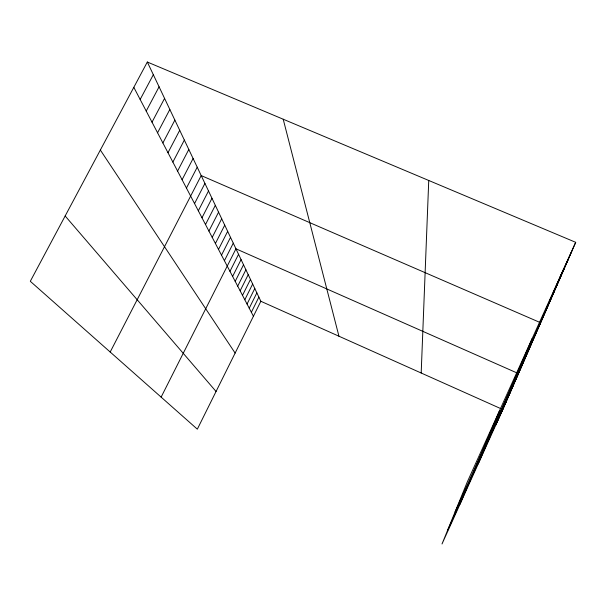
<?xml version="1.0" encoding="UTF-8"?>
<svg xmlns="http://www.w3.org/2000/svg" width="606" height="606" viewBox="0 0 606 606"><rect width="100%" height="100%" fill="white"/><g stroke="black" fill="none" stroke-linecap="round" stroke-linejoin="round"><path stroke-width="0.91" d="M421.185 373.008L428.745 180.474M459.939 504.328L499.617 410.489M478.187 463.961L532.227 338.413M495.693 425.238L563.209 269.943M575.7 242.324L467.279 481.982L442.016 543.976L502.791 409.52L575.7 242.324L147.319 62.024L30.3 281.298L197.336 429.177L260.853 301.28L147.319 62.024M538.098 327.695L548.619 304.432M535.53 333.595L545.855 310.78M533.068 339.262L543.188 316.877M455.023 512.055L540.635 322.74M524.304 359.419L535.946 333.497M522.319 363.979L531.583 343.496M518.562 372.637L529.515 348.238M515.039 380.727L525.584 357.245M511.752 388.294L521.91 365.676M447.38 530.826L518.463 373.584L235.954 248.808L161.128 397.119M504.366 405.278L513.683 384.552M500.442 414.315L510.722 391.332M496.829 422.617L506.593 400.808M559.535 278.381L571.746 251.399M556.043 286.426L567.973 260.042M552.702 294.099L564.375 268.291M549.521 301.424L560.944 276.169M546.476 308.424L557.656 283.699M543.567 315.12L554.52 290.903M540.772 321.544L551.505 297.811M244.809 299.75L252.664 284.017M247.051 304.038L254.793 288.501M249.233 308.212L256.868 292.872M251.354 312.279L258.883 297.129M240.135 290.812L248.218 274.662M242.506 295.342L250.475 279.404M232.621 276.419L241.074 259.603M235.196 281.358L243.529 264.761M237.703 286.146L245.907 269.784M224.409 260.716L233.28 243.165M229.962 271.344L238.552 254.285M218.508 249.414L227.667 231.348M221.508 255.156L230.515 237.347M212.221 237.385L221.698 218.766M215.41 243.498L224.735 225.159M205.51 224.538L215.327 205.336M208.918 231.068L218.561 212.161M198.329 210.797L208.509 190.973M201.98 217.789L211.979 198.276M110.194 352.025L201.2 175.573L539.787 322.377M194.549 203.563L204.919 183.406M186.443 188.057L197.23 167.195M177.581 171.089L188.814 149.47M182.095 179.74L193.102 158.507M172.877 162.09L184.353 140.069M162.885 142.963L174.876 120.094M167.983 152.727L179.717 130.282M157.568 132.79L169.839 109.466M152.015 122.17L164.574 98.384M146.22 111.08L159.083 86.802M140.16 99.475L153.333 74.689M260.853 301.28L502.791 409.52M65.16 215.978L216.054 391.476M100.346 150.046L235.128 353.078M133.812 87.332L253.422 316.234M283.207 119.215L338.943 336.216"/></g></svg>
